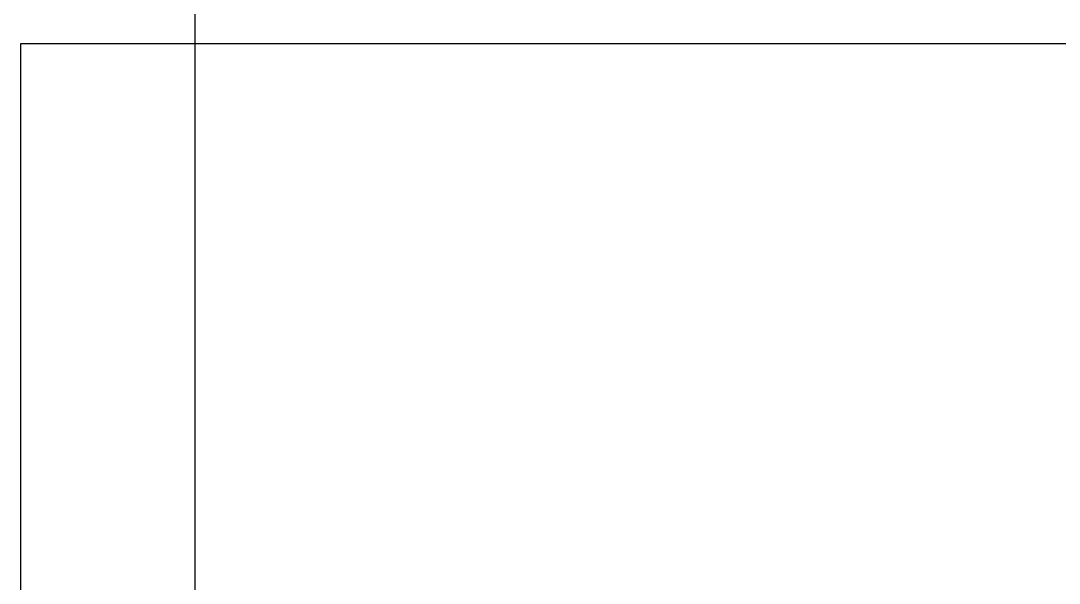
# Model space of a CAD drawing. Header units: millimetres. Extents: x 173236 to 801264, y -94969 to 615039.
# Drawn here: x 636244 to 636812, y 65823 to 66130 of the extents above; entities that cross this region are included whole.
import ezdxf

# ---------------------------------------------------------------- set-up
doc = ezdxf.new("R2010")
doc.units = ezdxf.units.MM
doc.header["$MEASUREMENT"] = 0
for name, color, linetype in [('VOX-A-ANNO-GRID-LINE', 254, 'Continuous'), ('VOX-A-ELEV-1-NEAR', 130, 'Continuous'), ('VOX-A-FURN-LAYOUT', 93, 'Continuous')]:
    doc.layers.add(name, color=color, linetype=linetype)
doc.layers.add('VOX-A-WALL-SECT', color=1, linetype='Continuous', lineweight=30)

# ---------------------------------------------------------------- blocks, each defined once
blk = doc.blocks.new('dd')
at = {"layer": 'VOX-A-ANNO-GRID-LINE', "transparency": 33554610}
blk.add_line((704415.19, 167519.94), (704415.19, 143590.85), dxfattribs=at)
blk = doc.blocks.new('TYPICAL FLOOR PLAN')
at = {"layer": 'VOX-A-WALL-SECT'}
blk.add_lwpolyline([(981779.96, 121867.61), (981779.93, 120799.42), (982009.93, 120799.44), (982009.93, 121742.61), (983960.24, 121742.61), (983960.24, 121867.61)], close=True, dxfattribs=at)
blk = doc.blocks.new('1ST FLOOR FURNITURE')
at = {"layer": 'VOX-A-FURN-LAYOUT'}
blk.add_lwpolyline([(638143.95, 169084.85), (638143.95, 168184.85), (637221.2, 168184.85), (637221.2, 169084.85)], close=True, dxfattribs=at)

msp = doc.modelspace()

# ---------------------------------------------------------------- block references
at = {"layer": 'VOX-A-ANNO-GRID-LINE'}
msp.add_blockref('dd', (-68075.86, -91301.91), dxfattribs=at)

# ---------------------------------------------------------------- next in the draw order: block references
msp.add_blockref('TYPICAL FLOOR PLAN', (-345765.82, -55624.63))

# ---------------------------------------------------------------- next in the draw order: block references
at = {"layer": 'VOX-A-ELEV-1-NEAR'}
msp.add_blockref('1ST FLOOR FURNITURE', (-977.09, -102966.88), dxfattribs=at)

doc.saveas('drawing.dxf')
